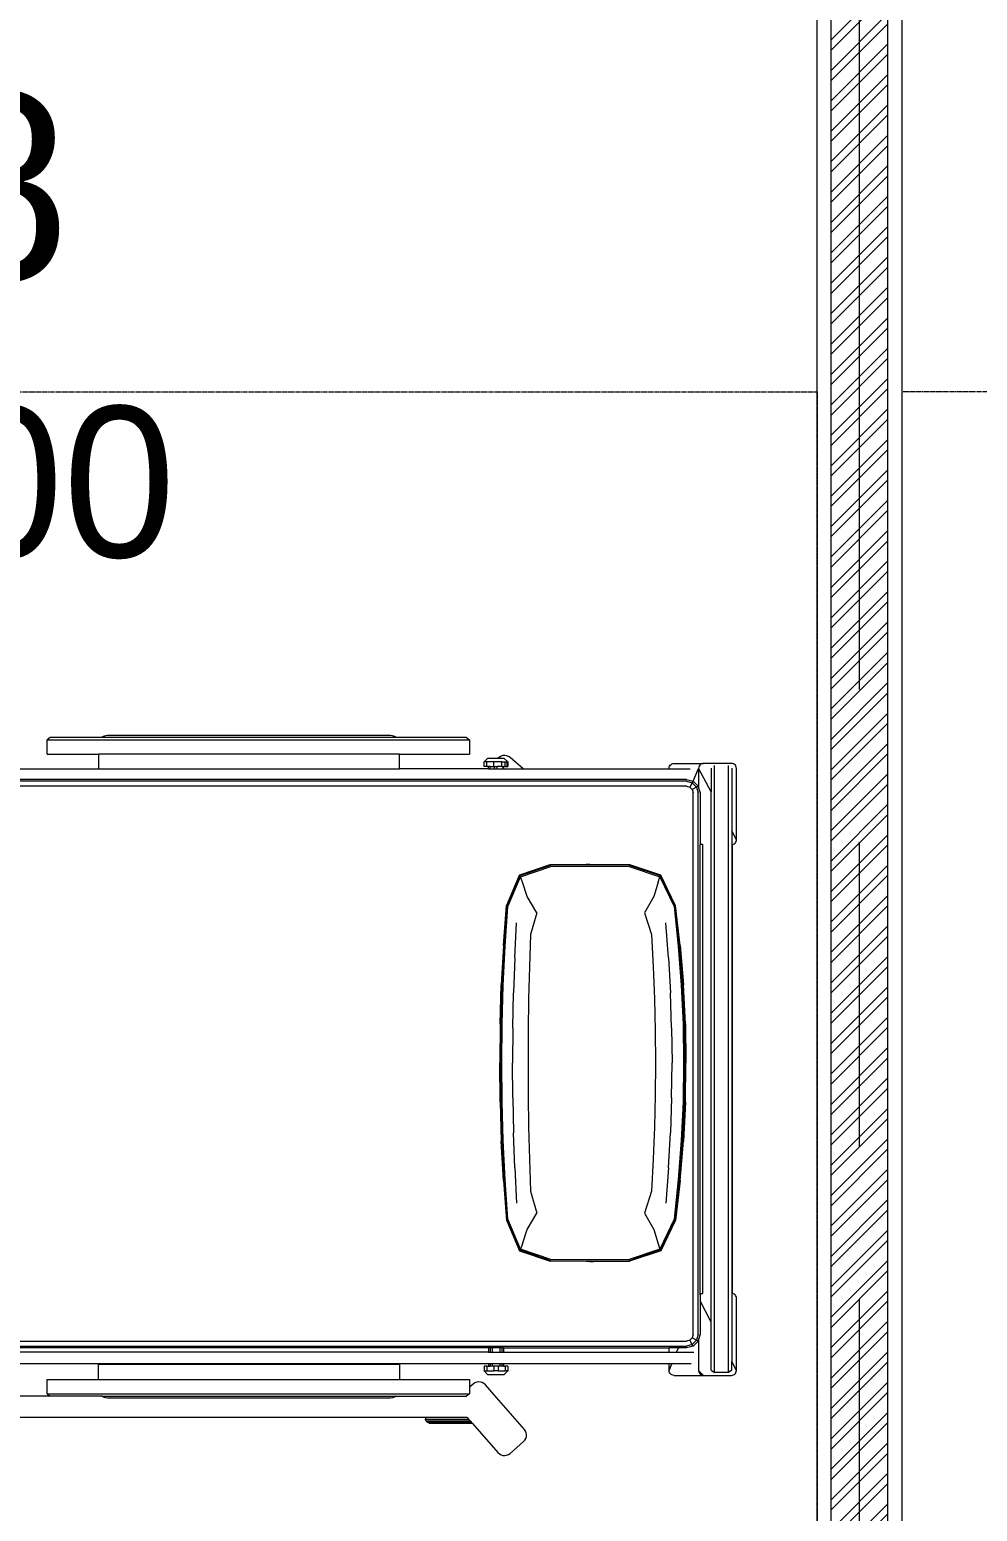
# Model space of a CAD drawing. Header units: millimetres. Extents: x -280308 to 6402717, y -14 to 2073074.
# Drawn here: x -17913 to -16233, y 553915 to 556540 of the extents above; entities that cross this region are included whole.
import ezdxf
from ezdxf.enums import TextEntityAlignment as Align

# ---------------------------------------------------------------- set-up
doc = ezdxf.new("R2010")
doc.units = ezdxf.units.MM
doc.linetypes.add('ACAD_ISO08W100', pattern=[36, 24, -3, 6, -3])
doc.linetypes.add('DASHED2', pattern=[0.375, 0.25, -0.125])
doc.layers.get('0').update_dxf_attribs({"lineweight": 0})
for name, color, linetype, lineweight in [('A-ALINE-3', 111, 'Continuous', 15), ('A-ALINE-6', 117, 'Continuous', 9), ('A-ANNOTATION', 144, 'Continuous', 0), ('A-FURN-EQPM', 177, 'Continuous', 0)]:
    doc.layers.add(name, color=color, linetype=linetype, lineweight=lineweight)
doc.layers.add('A-FILL-1', color=7, linetype='Continuous', lineweight=0, true_color=0x454545)
doc.layers.add('A-TEXT', color=254, linetype='Continuous')
doc.styles.add('Annotative', font='arial.ttf', dxfattribs={"height": 1.25})
doc.styles.get("Standard").update_dxf_attribs({"font": 'arial.ttf'})

# ---------------------------------------------------------------- blocks, each defined once
blk = doc.blocks.new('A$Cf856f872')
at = {"layer": 'A-FILL-1', "ltscale": 0.25}
h = blk.add_hatch(dxfattribs=at)
h.set_pattern_fill('ANSI32', color=256, scale=4, angle=180)
h.set_pattern_definition([(225, (134200.98, -42618.705), (26.940768, -26.940768), []), (225, (134183.02, -42618.705), (26.940768, -26.940768), [])])
h.paths.add_polyline_path([(29522.8, -21197), (29522.8, -15447), (29622.8, -15447), (29622.8, -21197)])
at = {"layer": 'A-ALINE-3', "linetype": 'Continuous'}
blk.add_lwpolyline([(29522.8, -21197), (29522.8, -15447), (29622.8, -15447), (29622.8, -21197)], close=True, dxfattribs=at)
at = {"layer": 'A-ALINE-6'}
blk.add_lwpolyline([(29497.8, -21197), (29497.8, -15447), (29647.8, -15447), (29647.8, -21197)], close=True, dxfattribs=at)
blk = doc.blocks.new('A$C872eac23')
at = {"color": 0, "linetype": 'ByBlock', "lineweight": -2}
for p, q in [((-0.5429, -0.0018), (-0.5426, 0.0002)), ((-0.5426, 0.0002), (-0.542, 0.0021)), ((-0.542, 0.0021), (-0.5409, 0.0037)), ((-0.5409, 0.0037), (-0.5396, 0.0051)), ((-0.5396, 0.0051), (-0.5379, 0.0061)), ((-0.5379, 0.0061), (-0.536, 0.0068)), ((-0.536, 0.0068), (-0.534, 0.007)), ((-0.534, 0.007), (-0.4063, 0.007)), ((-0.534, 0.007), (-0.518, -0.0014)), ((-0.4063, 0.007), (-0.4046, 0.0069)), ((-0.4046, 0.0069), (-0.4029, 0.0063)), ((-0.4029, 0.0063), (-0.4014, 0.0055)), ((-0.4014, 0.0055), (-0.4001, 0.0045)), ((-0.4001, 0.0045), (-0.399, 0.0031)), ((-0.399, 0.0031), (-0.3982, 0.0017)), ((-0.3982, 0.0017), (-0.3977, 0)), ((-0.3977, 0), (0.3977, 0)), ((0.3977, 0), (0.3982, 0.0017)), ((0.3982, 0.0017), (0.399, 0.0032)), ((0.399, 0.0032), (0.4001, 0.0045)), ((0.4001, 0.0045), (0.4014, 0.0055)), ((0.4014, 0.0055), (0.4029, 0.0063)), ((0.4029, 0.0063), (0.4046, 0.0069)), ((0.4046, 0.0069), (0.4064, 0.007)), ((0.4064, 0.007), (0.5327, 0.007)), ((0.4064, 0.007), (0.4222, -0.0014)), ((0.5327, 0.007), (0.5348, 0.0068)), ((0.5348, 0.0068), (0.5366, 0.0061)), ((0.5366, 0.0061), (0.5383, 0.0051)), ((0.5383, 0.0051), (0.5396, 0.0037)), ((0.5396, 0.0037), (0.5407, 0.0021)), ((0.5407, 0.0021), (0.5413, 0.0002)), ((0.5413, 0.0002), (0.5416, -0.0018)), ((-0.5429, -0.0511), (-0.5429, -0.0018)), ((-0.5333, -0.0014), (-0.5378, -0.0071)), ((-0.5378, -0.0071), (-0.5378, -0.0321)), ((-0.5378, -0.0071), (0.5376, -0.0071)), ((-0.5333, -0.0014), (-0.518, -0.0014)), ((0.4222, -0.0014), (-0.518, -0.0014)), ((0.5331, -0.0014), (0.4222, -0.0014)), ((0.5416, -0.0018), (0.5416, -0.0511)), ((-0.5429, -0.1034), (-0.5429, -0.0511)), ((-0.5426, -0.0531), (-0.5429, -0.0511)), ((-0.534, -0.06), (-0.5429, -0.0511)), ((-0.5333, -0.0378), (-0.5378, -0.0321)), ((-0.5378, -0.0321), (0.5376, -0.0321)), ((-0.5333, -0.0378), (-0.4486, -0.0378)), ((-0.4486, -0.0378), (-0.4109, -0.0575)), ((-0.4486, -0.0378), (0.4909, -0.0378)), ((0.4909, -0.0378), (0.5317, -0.0594)), ((0.5331, -0.0378), (0.4909, -0.0378)), ((0.5416, -0.0511), (0.5413, -0.0531)), ((0.5416, -0.1034), (0.5416, -0.0511)), ((-0.542, -0.055), (-0.5426, -0.0531)), ((-0.5409, -0.0566), (-0.542, -0.055)), ((-0.5396, -0.058), (-0.5409, -0.0566)), ((-0.5379, -0.0591), (-0.5396, -0.058)), ((-0.536, -0.0597), (-0.5379, -0.0591)), ((-0.534, -0.06), (-0.536, -0.0597)), ((-0.479, -0.06), (-0.534, -0.06)), ((-0.5224, -0.0729), (-0.5224, -0.1075)), ((-0.5019, -0.0991), (-0.5019, -0.0687)), ((-0.4909, -0.0696), (-0.4941, -0.0817)), ((-0.4821, -0.0608), (-0.4909, -0.0696)), ((-0.4909, -0.0696), (-0.4881, -0.0712)), ((-0.4881, -0.0712), (-0.4909, -0.0817)), ((-0.4805, -0.0636), (-0.4881, -0.0712)), ((-0.4881, -0.0712), (-0.4805, -0.0757)), ((-0.479, -0.06), (-0.4821, -0.0608)), ((-0.4821, -0.0608), (-0.4805, -0.0636)), ((-0.4805, -0.0757), (-0.4821, -0.0817)), ((-0.47, -0.0608), (-0.4805, -0.0636)), ((-0.4805, -0.0636), (-0.476, -0.0712)), ((-0.476, -0.0712), (-0.4805, -0.0757)), ((-0.47, -0.0575), (-0.479, -0.06)), ((-0.47, -0.0696), (-0.476, -0.0712)), ((-0.4109, -0.0575), (-0.47, -0.0575)), ((-0.47, -0.0608), (0.4892, -0.0608)), ((-0.47, -0.0696), (0.4892, -0.0696)), ((-0.4003, -0.0575), (-0.4109, -0.0575)), ((-0.4001, -0.0574), (-0.4003, -0.0575)), ((-0.4003, -0.0575), (-0.3977, -0.0575)), ((-0.399, -0.0561), (-0.4001, -0.0574)), ((-0.3982, -0.0546), (-0.399, -0.0561)), ((-0.3977, -0.0529), (-0.3982, -0.0546)), ((-0.3977, -0.0575), (-0.3977, -0.0529)), ((0.3977, -0.0529), (-0.3977, -0.0529)), ((-0.3977, -0.0575), (0.3977, -0.0575)), ((0.3982, -0.0546), (0.3977, -0.0529)), ((0.3977, -0.0529), (0.3977, -0.0575)), ((0.4003, -0.0575), (0.3977, -0.0575)), ((0.399, -0.0561), (0.3982, -0.0546)), ((0.4001, -0.0574), (0.399, -0.0561)), ((0.4003, -0.0575), (0.4001, -0.0574)), ((0.4892, -0.0575), (0.4003, -0.0575)), ((0.4982, -0.06), (0.4892, -0.0575)), ((0.4996, -0.0636), (0.4892, -0.0608)), ((0.4952, -0.0712), (0.4892, -0.0696)), ((0.4996, -0.0636), (0.4952, -0.0712)), ((0.4996, -0.0757), (0.4952, -0.0712)), ((0.5327, -0.06), (0.4982, -0.06)), ((0.5013, -0.0608), (0.4982, -0.06)), ((0.5013, -0.0608), (0.4996, -0.0636)), ((0.5073, -0.0712), (0.4996, -0.0636)), ((0.5073, -0.0712), (0.4996, -0.0757)), ((0.5013, -0.0817), (0.4996, -0.0757)), ((0.5099, -0.0694), (0.5013, -0.0608)), ((0.5101, -0.0696), (0.5073, -0.0712)), ((0.5101, -0.0817), (0.5073, -0.0712)), ((0.5099, -0.0694), (0.5327, -0.06)), ((0.5101, -0.0696), (0.5099, -0.0694)), ((0.5133, -0.0817), (0.5101, -0.0696)), ((0.5317, -0.0595), (0.5317, -0.0594)), ((0.5317, -0.0594), (0.5327, -0.06)), ((0.5317, -0.1122), (0.5317, -0.0752)), ((0.5348, -0.0597), (0.5327, -0.06)), ((0.5366, -0.0591), (0.5348, -0.0597)), ((0.5383, -0.058), (0.5366, -0.0591)), ((0.5396, -0.0566), (0.5383, -0.058)), ((0.5407, -0.055), (0.5396, -0.0566)), ((0.5413, -0.0531), (0.5407, -0.055)), ((-0.5429, -0.1034), (-0.5426, -0.1054)), ((-0.5019, -0.0991), (-0.4941, -0.0959)), ((-0.5019, -0.1122), (-0.5019, -0.0991)), ((-0.4941, -0.0817), (-0.4941, -0.0959)), ((-0.4941, -0.0959), (-0.4941, -0.1122)), ((-0.4909, -2.1111), (-0.4909, -0.0817)), ((-0.4821, -2.1111), (-0.4821, -0.0817)), ((-0.2688, -0.1013), (-0.3218, -0.127)), ((-0.3205, -0.1274), (-0.2669, -0.1017)), ((-0.266, -0.1035), (-0.3191, -0.1286)), ((-0.2688, -0.1013), (-0.2681, -0.1009)), ((-0.1973, -0.0925), (-0.2681, -0.1009)), ((-0.2669, -0.1017), (-0.1965, -0.0936)), ((-0.196, -0.096), (-0.266, -0.1035)), ((-0.1973, -0.0925), (-0.1276, -0.0868)), ((-0.1965, -0.0936), (-0.127, -0.0881)), ((-0.1268, -0.0907), (-0.196, -0.096)), ((-0.0584, -0.0835), (-0.1276, -0.0868)), ((-0.127, -0.0881), (-0.0581, -0.0849)), ((-0.058, -0.0875), (-0.1268, -0.0907)), ((-0.0584, -0.0835), (0.0109, -0.0824)), ((-0.0581, -0.0849), (0.0109, -0.0838)), ((0.0109, -0.0865), (-0.058, -0.0875)), ((0.0801, -0.0835), (0.0109, -0.0824)), ((0.0109, -0.0838), (0.0798, -0.0849)), ((0.0797, -0.0875), (0.0109, -0.0865)), ((0.1485, -0.0907), (0.0797, -0.0875)), ((0.0798, -0.0849), (0.1487, -0.0881)), ((0.0801, -0.0835), (0.1493, -0.0868)), ((0.2178, -0.096), (0.1485, -0.0907)), ((0.1487, -0.0881), (0.2182, -0.0936)), ((0.2191, -0.0925), (0.1493, -0.0868)), ((0.2878, -0.1035), (0.2178, -0.096)), ((0.2182, -0.0936), (0.2887, -0.1017)), ((0.2191, -0.0925), (0.2898, -0.1009)), ((0.3408, -0.1286), (0.2878, -0.1035)), ((0.2887, -0.1017), (0.3422, -0.1274)), ((0.2906, -0.1013), (0.2898, -0.1009)), ((0.2906, -0.1013), (0.3435, -0.127)), ((0.5013, -0.0817), (0.5013, -1.3546)), ((0.5101, -0.0817), (0.5101, -1.3546)), ((0.5133, -0.0817), (0.5133, -1.3546)), ((0.5413, -0.1054), (0.5416, -0.1034)), ((-0.5426, -0.1054), (-0.542, -0.1072)), ((-0.542, -0.1072), (-0.5409, -0.1089)), ((-0.5409, -0.1089), (-0.5396, -0.1103)), ((-0.5396, -0.1103), (-0.5379, -0.1113)), ((-0.5379, -0.1113), (-0.536, -0.112)), ((-0.536, -0.112), (-0.534, -0.1122)), ((-0.534, -0.1122), (-0.5224, -0.1075)), ((-0.534, -0.1122), (-0.5224, -0.1122)), ((-0.5224, -0.1075), (-0.5224, -0.1122)), ((-0.5224, -0.1122), (-0.5224, -0.4056)), ((-0.5019, -0.1122), (-0.4941, -0.1122)), ((-0.5019, -0.4056), (-0.5019, -0.1122)), ((-0.4941, -0.4056), (-0.4941, -0.1122)), ((-0.3223, -0.1273), (-0.3405, -0.1824)), ((-0.3218, -0.127), (-0.3404, -0.1823)), ((-0.3392, -0.1825), (-0.3205, -0.1274)), ((-0.3191, -0.1286), (-0.3374, -0.1831)), ((-0.3218, -0.127), (-0.3223, -0.1273)), ((-0.3205, -0.1274), (-0.3218, -0.127)), ((-0.3096, -0.1319), (-0.3191, -0.1286)), ((-0.1752, -0.1134), (-0.2375, -0.1183)), ((-0.1752, -0.1134), (-0.1131, -0.1099)), ((-0.0511, -0.1078), (-0.1131, -0.1099)), ((-0.0511, -0.1078), (0.0109, -0.1071)), ((0.0729, -0.1078), (0.0109, -0.1071)), ((0.0729, -0.1078), (0.1348, -0.1099)), ((0.1969, -0.1134), (0.1348, -0.1099)), ((0.1969, -0.1134), (0.2592, -0.1183)), ((0.3314, -0.1319), (0.3408, -0.1286)), ((0.3591, -0.1831), (0.3408, -0.1286)), ((0.3435, -0.127), (0.3422, -0.1274)), ((0.3422, -0.1274), (0.3609, -0.1825)), ((0.344, -0.1273), (0.3435, -0.127)), ((0.3435, -0.127), (0.3621, -0.1823)), ((0.3623, -0.1824), (0.344, -0.1273)), ((0.5317, -0.1122), (0.5327, -0.1122)), ((0.5317, -0.371), (0.5317, -0.1122)), ((0.5327, -0.1122), (0.5348, -0.112)), ((0.5348, -0.112), (0.5366, -0.1113)), ((0.5366, -0.1113), (0.5383, -0.1103)), ((0.5383, -0.1103), (0.5396, -0.1089)), ((0.5396, -0.1089), (0.5407, -0.1072)), ((0.5407, -0.1072), (0.5413, -0.1054)), ((-0.2843, -0.1394), (-0.3096, -0.1319)), ((-0.2551, -0.1558), (-0.2843, -0.1394)), ((-0.2166, -0.1437), (-0.2551, -0.1558)), ((-0.1597, -0.1406), (-0.2166, -0.1437)), ((-0.1028, -0.1384), (-0.1597, -0.1406)), ((-0.046, -0.137), (-0.1028, -0.1384)), ((0.0109, -0.1366), (-0.046, -0.137)), ((0.0677, -0.137), (0.0109, -0.1366)), ((0.1246, -0.1384), (0.0677, -0.137)), ((0.1814, -0.1406), (0.1246, -0.1384)), ((0.2384, -0.1437), (0.1814, -0.1406)), ((0.2768, -0.1558), (0.2384, -0.1437)), ((0.306, -0.1394), (0.2768, -0.1558)), ((0.3314, -0.1319), (0.306, -0.1394)), ((-0.3408, -0.246), (-0.3404, -0.1823)), ((-0.3405, -0.1824), (-0.3408, -0.246)), ((-0.3398, -0.2526), (-0.3392, -0.1825)), ((-0.3374, -0.1831), (-0.3379, -0.2526)), ((0.3596, -0.2526), (0.3591, -0.1831)), ((0.3609, -0.1825), (0.3615, -0.2526)), ((0.3626, -0.246), (0.3621, -0.1823)), ((0.3626, -0.246), (0.3623, -0.1824)), ((-0.3409, -0.2526), (-0.3408, -0.246)), ((-0.3409, -0.2526), (-0.3408, -0.2592)), ((-0.3408, -0.2592), (-0.3405, -0.3228)), ((-0.3408, -0.2592), (-0.3404, -0.3229)), ((-0.3392, -0.3227), (-0.3398, -0.2526)), ((-0.3379, -0.2526), (-0.3374, -0.3221)), ((0.3591, -0.3221), (0.3596, -0.2526)), ((0.3615, -0.2526), (0.3609, -0.3227)), ((0.3626, -0.2592), (0.3621, -0.3229)), ((0.3623, -0.3228), (0.3626, -0.2592)), ((0.3626, -0.2526), (0.3626, -0.246)), ((0.3626, -0.2526), (0.3626, -0.2592)), ((-0.3405, -0.3228), (-0.3223, -0.377)), ((-0.3218, -0.3773), (-0.3404, -0.3229)), ((-0.3205, -0.3769), (-0.3392, -0.3227)), ((-0.3374, -0.3221), (-0.3191, -0.3756)), ((0.3408, -0.3756), (0.3591, -0.3221)), ((0.3609, -0.3227), (0.3422, -0.3769)), ((0.3435, -0.3773), (0.3621, -0.3229)), ((0.344, -0.377), (0.3623, -0.3228)), ((-0.6575, -0.3677), (-0.6545, -0.3661)), ((-0.6545, -0.3661), (-0.6512, -0.3651)), ((-0.6512, -0.3651), (-0.6479, -0.3649)), ((-0.6479, -0.3649), (-0.6445, -0.3654)), ((-0.6445, -0.3654), (-0.6414, -0.3667)), ((-0.6414, -0.3667), (-0.6384, -0.3687)), ((-0.3096, -0.3719), (-0.2843, -0.3637)), ((-0.2843, -0.3637), (-0.2551, -0.3469)), ((-0.2166, -0.3578), (-0.2551, -0.3469)), ((-0.1597, -0.3597), (-0.2166, -0.3578)), ((-0.1028, -0.3612), (-0.1597, -0.3597)), ((-0.046, -0.362), (-0.1028, -0.3612)), ((0.0109, -0.3623), (-0.046, -0.362)), ((0.0677, -0.362), (0.0109, -0.3623)), ((0.1246, -0.3612), (0.0677, -0.362)), ((0.1814, -0.3597), (0.1246, -0.3612)), ((0.2384, -0.3578), (0.1814, -0.3597)), ((0.2768, -0.3469), (0.2384, -0.3578)), ((0.2768, -0.3469), (0.306, -0.3637)), ((0.306, -0.3637), (0.3314, -0.3719)), ((-0.681, -0.3941), (-0.6601, -0.3701)), ((-0.6601, -0.3701), (-0.6575, -0.3677)), ((-0.6384, -0.3687), (-0.5819, -0.4181)), ((-0.3223, -0.377), (-0.3218, -0.3773)), ((-0.3218, -0.3773), (-0.3205, -0.3769)), ((-0.2688, -0.4001), (-0.3218, -0.3773)), ((-0.2669, -0.3997), (-0.3205, -0.3769)), ((-0.3096, -0.3719), (-0.3191, -0.3756)), ((-0.3191, -0.3756), (-0.266, -0.3979)), ((-0.1752, -0.3857), (-0.2375, -0.3827)), ((-0.1752, -0.3857), (-0.1131, -0.388)), ((-0.0511, -0.3893), (-0.1131, -0.388)), ((-0.0511, -0.3893), (0.0109, -0.3898)), ((0.0729, -0.3893), (0.0109, -0.3898)), ((0.0729, -0.3893), (0.1348, -0.388)), ((0.1969, -0.3857), (0.1348, -0.388)), ((0.1969, -0.3857), (0.2592, -0.3827)), ((0.2878, -0.3979), (0.3408, -0.3756)), ((0.3422, -0.3769), (0.2887, -0.3997)), ((0.2906, -0.4001), (0.3435, -0.3773)), ((0.3314, -0.3719), (0.3408, -0.3756)), ((0.3422, -0.3769), (0.3435, -0.3773)), ((0.3435, -0.3773), (0.344, -0.377)), ((0.5317, -0.371), (0.5519, -0.3941)), ((0.5317, -0.4056), (0.5317, -0.371)), ((-0.6848, -0.4035), (-0.6843, -0.4002)), ((-0.6846, -0.4069), (-0.6848, -0.4035)), ((-0.6836, -0.4101), (-0.6846, -0.4069)), ((-0.6843, -0.4002), (-0.683, -0.397)), ((-0.6819, -0.4131), (-0.6836, -0.4101)), ((-0.683, -0.397), (-0.681, -0.3941)), ((-0.6796, -0.4157), (-0.6819, -0.4131)), ((-0.6281, -0.4607), (-0.6796, -0.4157)), ((-0.5819, -0.4181), (-0.5817, -0.4182)), ((-0.5819, -0.4181), (-0.5817, -0.4183)), ((-0.5817, -0.4183), (-0.5817, -0.4182)), ((-0.5817, -0.4182), (-0.5811, -0.4188)), ((-0.5817, -0.4183), (-0.5811, -0.4188)), ((-0.5811, -0.4188), (-0.5596, -0.4376)), ((-0.5348, -0.3981), (-0.5416, -0.405)), ((-0.5416, -0.405), (-0.5416, -0.4332)), ((-0.5267, -0.3981), (-0.5348, -0.3981)), ((-0.5348, -0.3981), (-0.5348, -0.403)), ((-0.5267, -0.403), (-0.5348, -0.403)), ((-0.5348, -0.4154), (-0.5348, -0.403)), ((-0.5267, -0.4154), (-0.5348, -0.4154)), ((-0.5348, -0.4154), (-0.5348, -0.4227)), ((-0.5267, -0.3981), (-0.5267, -0.403)), ((-0.5267, -0.4056), (-0.5267, -0.403)), ((-0.5224, -0.4056), (-0.5267, -0.4056)), ((-0.5267, -0.4056), (-0.5267, -0.4087)), ((-0.5224, -0.4087), (-0.5267, -0.4087)), ((-0.5267, -0.4087), (-0.5267, -0.4123)), ((-0.5224, -0.4123), (-0.5267, -0.4123)), ((-0.5267, -0.4123), (-0.5267, -0.4154)), ((-0.5267, -0.4154), (-0.5267, -0.4227)), ((-0.5224, -0.4056), (-0.5224, -0.4087)), ((-0.5224, -0.4087), (-0.5224, -0.4123)), ((-0.5224, -0.4123), (-0.5224, -0.4258)), ((-0.4941, -0.4056), (-0.5019, -0.4056)), ((-0.5019, -0.4087), (-0.5019, -0.4056)), ((-0.4941, -0.4087), (-0.5019, -0.4087)), ((-0.5019, -0.4123), (-0.5019, -0.4087)), ((-0.4941, -0.4123), (-0.5019, -0.4123)), ((-0.5019, -0.4258), (-0.5019, -0.4123)), ((-0.4941, -0.4056), (-0.4941, -0.4087)), ((-0.4941, -0.4087), (-0.4941, -0.4123)), ((-0.4941, -0.4123), (-0.4941, -0.4258)), ((-0.2681, -0.4005), (-0.2688, -0.4001)), ((-0.1973, -0.406), (-0.2681, -0.4005)), ((-0.1965, -0.4049), (-0.2669, -0.3997)), ((-0.266, -0.3979), (-0.196, -0.4027)), ((-0.1973, -0.406), (-0.1276, -0.4096)), ((-0.127, -0.4085), (-0.1965, -0.4049)), ((-0.196, -0.4027), (-0.1268, -0.4061)), ((-0.0584, -0.4117), (-0.1276, -0.4096)), ((-0.0581, -0.4105), (-0.127, -0.4085)), ((-0.1268, -0.4061), (-0.058, -0.4081)), ((-0.0584, -0.4117), (0.0109, -0.4124)), ((0.0109, -0.4112), (-0.0581, -0.4105)), ((-0.058, -0.4081), (0.0109, -0.4088)), ((0.0109, -0.4088), (0.0797, -0.4081)), ((0.0798, -0.4105), (0.0109, -0.4112)), ((0.0801, -0.4117), (0.0109, -0.4124)), ((0.0797, -0.4081), (0.1485, -0.4061)), ((0.1487, -0.4085), (0.0798, -0.4105)), ((0.0801, -0.4117), (0.1493, -0.4096)), ((0.1485, -0.4061), (0.2178, -0.4027)), ((0.2182, -0.4049), (0.1487, -0.4085)), ((0.2191, -0.406), (0.1493, -0.4096)), ((0.2178, -0.4027), (0.2878, -0.3979)), ((0.2887, -0.3997), (0.2182, -0.4049)), ((0.2191, -0.406), (0.2898, -0.4005)), ((0.2898, -0.4005), (0.2906, -0.4001)), ((0.5363, -0.4056), (0.5317, -0.4056)), ((0.5317, -0.4064), (0.5317, -0.4056)), ((0.5317, -0.4064), (0.5363, -0.4064)), ((0.5317, -0.4167), (0.5317, -0.4064)), ((0.5317, -0.4167), (0.5363, -0.4167)), ((0.5317, -0.4214), (0.5317, -0.4167)), ((0.5363, -0.3993), (0.5363, -0.3981)), ((0.5444, -0.3981), (0.5363, -0.3981)), ((0.5363, -0.403), (0.5363, -0.3993)), ((0.5363, -0.3993), (0.5444, -0.3993)), ((0.5363, -0.403), (0.5363, -0.4056)), ((0.5363, -0.403), (0.5444, -0.403)), ((0.5363, -0.4064), (0.5363, -0.4056)), ((0.5363, -0.4086), (0.5363, -0.4064)), ((0.5363, -0.4086), (0.5444, -0.4086)), ((0.5363, -0.4086), (0.5363, -0.4167)), ((0.5363, -0.4214), (0.5363, -0.4167)), ((0.5444, -0.3993), (0.5444, -0.3981)), ((0.5511, -0.405), (0.5444, -0.3981)), ((0.5444, -0.403), (0.5444, -0.3993)), ((0.5444, -0.4086), (0.5444, -0.403)), ((0.5444, -0.4086), (0.5444, -0.4227)), ((0.5511, -0.4149), (0.5511, -0.405)), ((0.5528, -0.4131), (0.5511, -0.4149)), ((0.5511, -0.4332), (0.5511, -0.4149)), ((0.5519, -0.3941), (0.5539, -0.397)), ((0.5545, -0.4101), (0.5528, -0.4131)), ((0.5539, -0.397), (0.5551, -0.4002)), ((0.5554, -0.4069), (0.5545, -0.4101)), ((0.5551, -0.4002), (0.5556, -0.4035)), ((0.5556, -0.4035), (0.5554, -0.4069)), ((-0.5596, -0.4376), (-0.5572, -0.4403)), ((-0.5572, -0.4403), (-0.5555, -0.4433)), ((-0.5555, -0.4433), (-0.5546, -0.4465)), ((-0.5348, -0.4401), (-0.5416, -0.4332)), ((-0.5267, -0.4227), (-0.5348, -0.4227)), ((-0.5348, -0.4352), (-0.5348, -0.4227)), ((-0.5267, -0.4352), (-0.5348, -0.4352)), ((-0.5348, -0.4401), (-0.5348, -0.4352)), ((-0.5267, -0.4401), (-0.5348, -0.4401)), ((-0.5267, -0.4227), (-0.5267, -0.4258)), ((-0.5224, -0.4258), (-0.5267, -0.4258)), ((-0.5267, -0.4258), (-0.5267, -0.4294)), ((-0.5224, -0.4294), (-0.5267, -0.4294)), ((-0.5267, -0.4326), (-0.5267, -0.4294)), ((-0.5224, -0.4326), (-0.5267, -0.4326)), ((-0.5267, -0.4352), (-0.5267, -0.4326)), ((-0.5267, -0.4352), (-0.5267, -0.4401)), ((-0.5224, -0.4258), (-0.5224, -0.4294)), ((-0.5224, -0.4294), (-0.5224, -0.4326)), ((-0.5224, -0.4326), (-0.5224, -1.7081)), ((-0.4941, -0.4258), (-0.5019, -0.4258)), ((-0.5019, -0.4294), (-0.5019, -0.4258)), ((-0.4941, -0.4294), (-0.5019, -0.4294)), ((-0.5019, -0.4326), (-0.5019, -0.4294)), ((-0.4941, -0.4326), (-0.5019, -0.4326)), ((-0.5019, -0.4326), (-0.5019, -1.7083)), ((-0.4941, -0.4258), (-0.4941, -0.4294)), ((-0.4941, -0.4294), (-0.4941, -0.4326)), ((-0.4941, -0.4326), (-0.4941, -1.7084)), ((0.5317, -0.4214), (0.5363, -0.4214)), ((0.5317, -0.4294), (0.5317, -0.4214)), ((0.5317, -0.4294), (0.5363, -0.4294)), ((0.5317, -0.4326), (0.5317, -0.4294)), ((0.5317, -0.4326), (0.5363, -0.4326)), ((0.5317, -0.4326), (0.5317, -0.5902)), ((0.5363, -0.4227), (0.5363, -0.4214)), ((0.5363, -0.4227), (0.5444, -0.4227)), ((0.5363, -0.4294), (0.5363, -0.4227)), ((0.5363, -0.4294), (0.5363, -0.4326)), ((0.5363, -0.4326), (0.5363, -0.4352)), ((0.5363, -0.4352), (0.5444, -0.4352)), ((0.5363, -0.4352), (0.5363, -0.4401)), ((0.5363, -0.4401), (0.5444, -0.4401)), ((0.5444, -0.4227), (0.5444, -0.4352)), ((0.5444, -0.4401), (0.5511, -0.4332)), ((0.5444, -0.4352), (0.5444, -0.4401)), ((-0.6272, -0.4615), (-0.6281, -0.4607)), ((-0.6281, -0.4607), (-0.6281, -0.5289)), ((-0.6264, -0.4622), (-0.6272, -0.4615)), ((-0.6272, -0.5292), (-0.6272, -0.4615)), ((-0.624, -0.4643), (-0.6264, -0.4622)), ((-0.6264, -0.4622), (-0.6264, -0.5406)), ((-0.6208, -0.4671), (-0.624, -0.4643)), ((-0.624, -0.4643), (-0.624, -0.543)), ((-0.6176, -0.4699), (-0.6208, -0.4671)), ((-0.6208, -0.4671), (-0.6208, -0.5438)), ((-0.6176, -0.4699), (-0.6176, -0.543)), ((-0.5757, -0.4657), (-0.5798, -0.471)), ((-0.5798, -0.5962), (-0.5798, -0.471)), ((-0.5637, -0.4657), (-0.5757, -0.4657)), ((-0.5757, -1.2141), (-0.5757, -0.4657)), ((-0.5581, -0.4593), (-0.5637, -0.4657)), ((-0.5502, -0.4657), (-0.5637, -0.4657)), ((-0.5561, -0.4564), (-0.5581, -0.4593)), ((-0.5549, -0.4532), (-0.5561, -0.4564)), ((-0.5544, -0.4498), (-0.5549, -0.4532)), ((-0.5546, -0.4465), (-0.5544, -0.4498)), ((-0.5502, -0.5902), (-0.5502, -0.4657)), ((0.5834, -0.4657), (0.5579, -0.4657)), ((0.5579, -0.5902), (0.5579, -0.4657)), ((0.5875, -0.471), (0.5834, -0.4657)), ((0.5834, -1.2141), (0.5834, -0.4657)), ((0.5875, -0.471), (0.5875, -0.5962)), ((-0.6281, -0.5289), (-0.6272, -0.5292)), ((-0.6272, -0.5374), (-0.6272, -0.5292)), ((-0.6272, -0.5374), (-0.6264, -0.5406)), ((-0.6264, -0.5406), (-0.624, -0.543)), ((-0.624, -0.543), (-0.6208, -0.5438)), ((-0.6208, -0.5438), (-0.6176, -0.543)), ((-0.6176, -0.543), (-0.6176, -1.6843)), ((-0.5828, -0.6024), (-0.5832, -0.6061)), ((-0.5816, -0.5991), (-0.5828, -0.6024)), ((-0.5798, -0.5962), (-0.5816, -0.5991)), ((-0.5798, -1.1173), (-0.5798, -0.5962)), ((-0.5231, -0.5902), (-0.5502, -0.5902)), ((-0.5502, -1.1233), (-0.5502, -0.5902)), ((-0.5231, -1.1233), (-0.5231, -0.5902)), ((0.5317, -0.5902), (0.5579, -0.5902)), ((0.5317, -1.1233), (0.5317, -0.5902)), ((0.5579, -0.5902), (0.5579, -1.1233)), ((0.5875, -0.5962), (0.5893, -0.5991)), ((0.5875, -0.5962), (0.5875, -1.1173)), ((0.5893, -0.5991), (0.5905, -0.6024)), ((0.5905, -0.6024), (0.5909, -0.6061)), ((-0.5832, -0.6061), (-0.5832, -1.1074)), ((0.5909, -0.6061), (0.5909, -1.1074)), ((-0.5832, -1.1074), (-0.5828, -1.1111)), ((-0.5828, -1.1111), (-0.5816, -1.1144)), ((-0.5816, -1.1144), (-0.5798, -1.1173)), ((-0.5798, -1.1173), (-0.5798, -1.2088)), ((-0.5502, -1.1233), (-0.5231, -1.1233)), ((-0.5502, -1.2141), (-0.5502, -1.1233)), ((0.5579, -1.1233), (0.5317, -1.1233)), ((0.5317, -1.3546), (0.5317, -1.1233)), ((0.5579, -1.2141), (0.5579, -1.1233)), ((0.5893, -1.1144), (0.5875, -1.1173)), ((0.5875, -1.1173), (0.5875, -1.2088)), ((0.5905, -1.1111), (0.5893, -1.1144)), ((0.5909, -1.1074), (0.5905, -1.1111)), ((-0.5795, -1.2092), (-0.5798, -1.2088)), ((-0.5795, -1.2092), (-0.5795, -1.6803)), ((-0.5757, -1.2141), (-0.5795, -1.2092)), ((-0.5757, -1.2141), (-0.5502, -1.2141)), ((0.5579, -1.2141), (0.5834, -1.2141)), ((0.5875, -1.2088), (0.5834, -1.2141))]:
    blk.add_line(p, q, dxfattribs=at)
blk = doc.blocks.new('A$C3304e30a')
at = {"color": 0, "linetype": 'DASHED2', "lineweight": -2, "ltscale": 6}
for points in [[(17350, -19450), (13150, -19450), (13150, -17050), (17350, -17050)], [(17500, -19450), (21700, -19450), (21700, -17050), (17500, -17050)]]:
    blk.add_lwpolyline(points, close=True, dxfattribs=at)
at = {"color": 0, "linetype": 'ByBlock', "lineweight": -2, "xscale": -1000.000000000003, "yscale": 1000.000000000003, "zscale": 1000.000000000003, "rotation": 270}
blk.add_blockref('A$C872eac23', (17200, -18250), dxfattribs=at)
blk = doc.blocks.new('*U552')
at = {"layer": 'A-ANNOTATION', "linetype": 'ACAD_ISO08W100', "ltscale": 0.25}
blk.add_lwpolyline([(0, -5), (0, -90.5606)], dxfattribs=at)
at = {"layer": 'A-TEXT'}
blk.add_attdef('N', text='', height=0.9, dxfattribs=at).set_placement((0, 2.75), align=Align.MIDDLE_CENTER)
blk = doc.blocks.new('A$Cf37525da')
at = {"color": 124, "xscale": -360.0000000000001, "yscale": 360.0000000000001, "zscale": 360.0000000000001, "rotation": 180}
blk.add_blockref('*U552', (-38750, -25932.8), dxfattribs=at)
blk = doc.blocks.new('4')
at = {"ltscale": 0.25}
blk.add_blockref('A$Cf856f872', (-46014.9, 574695.2), dxfattribs=at)
blk.add_blockref('A$Cf37525da', (22307.9, 573023.3), dxfattribs=at)
at = {"layer": 'A-FURN-EQPM', "ltscale": 0.25}
blk.add_blockref('A$C3304e30a', (-33867.1, 572948.3), dxfattribs=at)
at = {"layer": 'A-TEXT', "ltscale": 0.25, "insert": (-21338.8, 556429.5), "char_height": 267.3, "attachment_point": 1, "style": 'Annotative'}
blk.add_mtext_dynamic_manual_height_columns('\\pxqc;{\\fCentury Gothic|b0|i0|c0|p34;\\H1.25x;R. VIP 8\\P\\H0.8x;FFL +11.700}', width=5332.382, gutter_width=1670.6, heights=[0], dxfattribs=at)

msp = doc.modelspace()

# ---------------------------------------------------------------- block references
msp.add_blockref('4', (0, 0))

doc.saveas('drawing.dxf')
